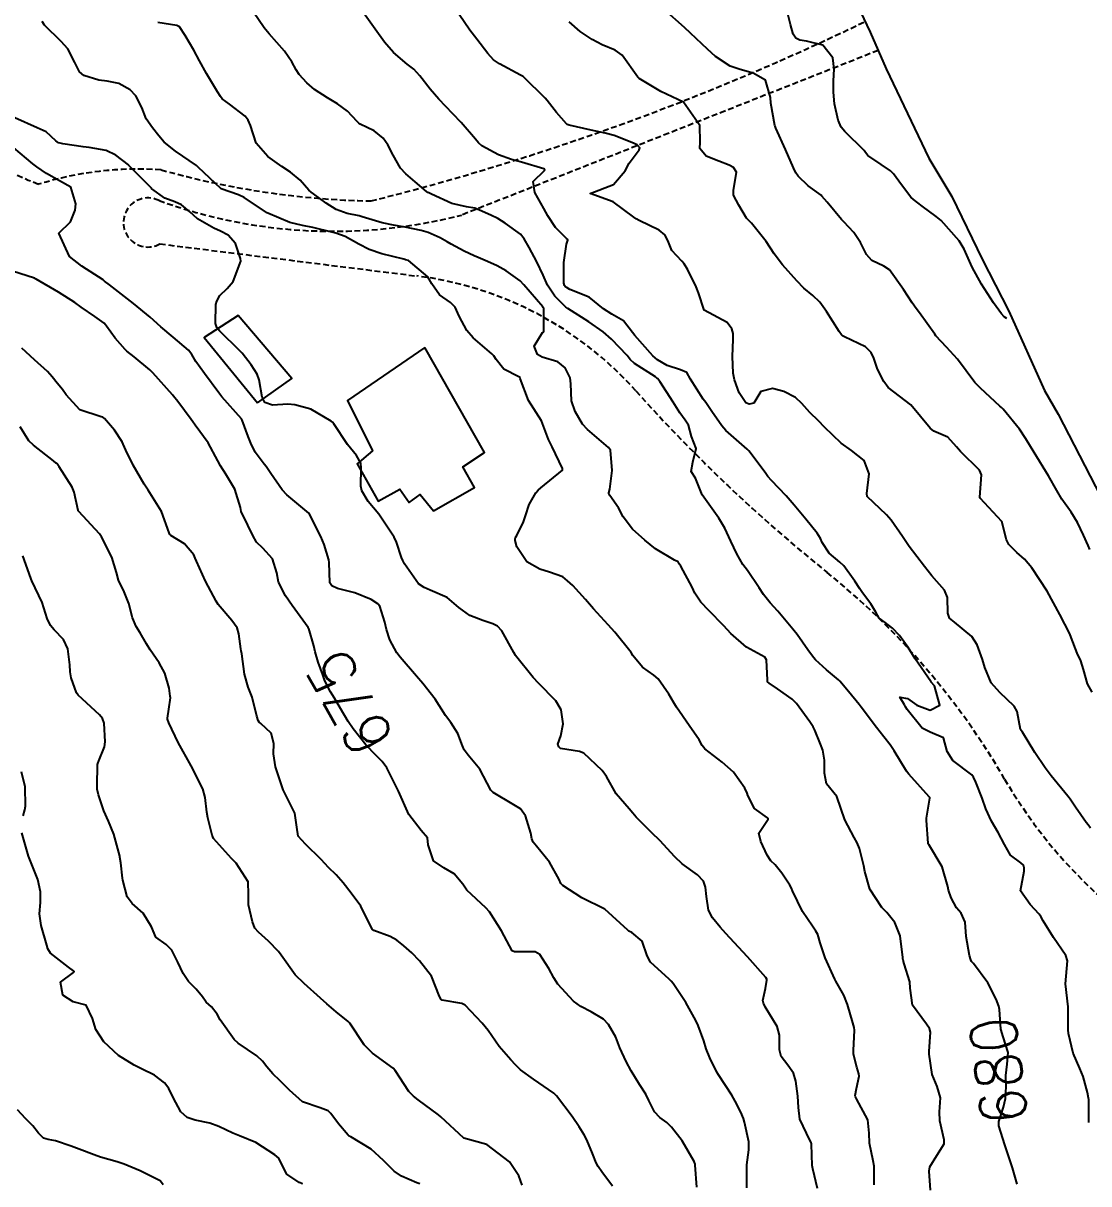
# Model space of a CAD drawing. Header units: metres. Extents: x 292545 to 299085, y 7450245 to 7463078.
# Drawn here: x 295312.9 to 295405.2, y 7462485.6 to 7462586.2 of the extents above; entities that cross this region are included whole.
import ezdxf
from ezdxf.enums import TextEntityAlignment as Align

# ---------------------------------------------------------------- set-up
doc = ezdxf.new("R2010")
doc.units = ezdxf.units.M
doc.linetypes.add('DASHED', pattern=[0.75, 0.5, -0.25])
for name, color, linetype in [('Area', 45, 'Continuous'), ('Cotas', 45, 'Continuous'), ('Curvas de Nivel 1m', 11, 'Continuous'), ('Curvas de Nivel 5m', 15, 'Continuous'), ('Edificações', 30, 'Continuous'), ('Vias Secundárias', 230, 'DASHED')]:
    doc.layers.add(name, color=color, linetype=linetype)
doc.styles.add('Style-STANDARD', font='STANDARD.shx')

msp = doc.modelspace()

# ---------------------------------------------------------------- linework, layer by layer
at = {"layer": 'Area'}
msp.add_polyline3d([(295384.35, 7462589.52, 688.63), (295386.31, 7462585.42, 685.04), (295387.68, 7462582.25, 688.44), (295391.39, 7462574.5, 688.04), (295393.37, 7462571.18, 688.8), (295396.01, 7462565.75, 688.23), (295398.31, 7462561.25, 688.49), (295401.41, 7462554.38, 687.44), (295402.58, 7462552.32, 687.45), (295406.74, 7462544.27, 687.26)], dxfattribs=at)
at = {"layer": 'Curvas de Nivel 1m', "flags": 128}
for points, elevation in [([(295405.26, 7462490.94), (295405.24, 7462491.08), (295405.25, 7462492.94), (295405.23, 7462493.06), (295405.12, 7462493.55), (295404.76, 7462494.94), (295404.47, 7462495.62), (295403.89, 7462496.95), (295403.49, 7462498.65), (295403.46, 7462498.96), (295403.46, 7462500.71), (295403.45, 7462500.96), (295403.23, 7462502.96), (295403.4, 7462504.96), (295403.26, 7462505.42), (295402.19, 7462506.97), (295401.3, 7462508.43), (295401.1, 7462508.78), (295400.93, 7462508.99), (295400.15, 7462509.84), (295399.32, 7462511.01), (295399.64, 7462512.72), (295399.64, 7462513.01), (295399.59, 7462513.25), (295399.36, 7462513.45), (295398.45, 7462514.1), (295397.95, 7462515.02), (295397.39, 7462516.06), (295396.8, 7462517.04), (295396.32, 7462518.13), (295395.99, 7462519.04), (295395.44, 7462520.42), (295395.25, 7462520.87), (295395.1, 7462521.06), (295393.46, 7462522.3), (295392.97, 7462523.09), (295392.66, 7462524.26), (295391.49, 7462524.76), (295390.79, 7462525.11), (295389.51, 7462526.73), (295389.36, 7462526.97), (295389.27, 7462527.12), (295388.87, 7462527.79), (295389.52, 7462527.68), (295390.34, 7462527.11), (295391.51, 7462526.68), (295392.33, 7462527.09), (295391.86, 7462528.78), (295391.58, 7462529.1), (295391.57, 7462529.12), (295391.54, 7462529.15), (295390.2, 7462531.11), (295389.58, 7462532.09), (295388.83, 7462533.13), (295388.24, 7462533.78), (295387.6, 7462534.27), (295387.09, 7462534.63), (295386.79, 7462535.15), (295386.34, 7462535.88), (295385.63, 7462536.84), (295385.4, 7462537.17), (295384.96, 7462537.86), (295384.02, 7462539.19), (295383.67, 7462539.49), (295382.73, 7462540.27), (295382.15, 7462541.21), (295382, 7462541.53), (295381.69, 7462542.01), (295380.73, 7462543.23), (295379.72, 7462544.43), (295379.01, 7462545.25), (295377.75, 7462546.57), (295377.42, 7462546.93), (295377.19, 7462547.27), (295375.78, 7462549.15), (295375.65, 7462549.29), (295373.8, 7462550.89), (295373.43, 7462551.31), (295372.58, 7462552.56), (295372.06, 7462553.33), (295371.83, 7462553.62), (295370.73, 7462555.35), (295370.42, 7462555.92), (295369.86, 7462556.15), (295368.71, 7462556.53), (295367.87, 7462557.02), (295367.45, 7462557.38), (295365.9, 7462559.14), (295365.71, 7462559.4), (295364.91, 7462560.41), (295363.92, 7462560.98), (295363.18, 7462561.44), (295361.93, 7462562.45), (295360.28, 7462563.12), (295359.94, 7462563.31), (295359.86, 7462563.38), (295359.8, 7462563.47), (295359.75, 7462563.67), (295359.74, 7462565.47), (295359.99, 7462567.04), (295360.08, 7462567.38), (295360.06, 7462567.47), (295359.99, 7462567.55), (295359.02, 7462568.5), (295358.37, 7462569.49), (295358.02, 7462570.14), (295357.24, 7462571.51), (295357.09, 7462572.47), (295358.06, 7462573.44), (295358.1, 7462573.5), (295358.06, 7462573.54), (295358, 7462573.57), (295356.07, 7462574.15), (295355.21, 7462574.39), (295354.08, 7462574.78), (295352.64, 7462575.56), (295352.35, 7462575.82), (295352.1, 7462576.14), (295350.85, 7462577.58), (295350.12, 7462578.35), (295348.9, 7462579.6), (295348.15, 7462580.47), (295347.28, 7462581.62), (295346.74, 7462582.2), (295346.17, 7462582.64), (295344.98, 7462583.65), (295344.2, 7462584.55), (295343.4, 7462585.67), (295342.23, 7462587.3)], 681), ([(295405.39, 7462516.46), (295405.18, 7462516.72), (295405.01, 7462516.94), (295404.1, 7462518.27), (295403.64, 7462518.96), (295403.55, 7462519.08), (295403.43, 7462519.23), (295401.98, 7462520.97), (295401.45, 7462521.67), (295400.57, 7462522.99), (295399.49, 7462524.77), (295399.39, 7462524.9), (295399.33, 7462525), (295399.04, 7462526.54), (295398.79, 7462527.01), (295397.53, 7462528.2), (295396.79, 7462529.04), (295396.22, 7462530.38), (295396.02, 7462531.05), (295395.58, 7462532.32), (295395.12, 7462533.05), (295393.61, 7462534.29), (295393.18, 7462534.64), (295393.02, 7462535.08), (295392.99, 7462536.44), (295392.73, 7462537.08), (295391.65, 7462538.32), (295391.01, 7462539.11), (295389.68, 7462540.86), (295389.49, 7462541.12), (295389.1, 7462541.72), (295388.13, 7462543.14), (295387.71, 7462543.6), (295386.04, 7462545.17), (295386, 7462545.43), (295386.22, 7462547.16), (295385.77, 7462548.31), (295384.68, 7462549.18), (295383.79, 7462549.81), (295382.34, 7462551.2), (295381.81, 7462551.73), (295381.06, 7462552.46), (295380.38, 7462553.23), (295379.83, 7462553.75), (295378.8, 7462554.29), (295377.84, 7462554.55), (295376.83, 7462554.28), (295376.2, 7462553.28), (295375.82, 7462553.19), (295375.52, 7462553.29), (295374.95, 7462554.18), (295374.53, 7462555.3), (295374.42, 7462555.86), (295374.36, 7462557.3), (295374.41, 7462558.79), (295374.43, 7462559.3), (295374.32, 7462559.71), (295373.91, 7462560.27), (295371.92, 7462561.33), (295371.42, 7462562.82), (295371.22, 7462563.34), (295370.49, 7462564.82), (295370.19, 7462565.35), (295369.98, 7462565.58), (295369.11, 7462566.49), (295368.75, 7462567.37), (295368.49, 7462567.86), (295368, 7462568.27), (295366.29, 7462569.11), (295366.01, 7462569.24), (295365.92, 7462569.31), (295365.82, 7462569.4), (295364.03, 7462570.72), (295362.04, 7462571.45), (295364.05, 7462572.21), (295365.06, 7462573.41), (295365.4, 7462574.08), (295366.09, 7462574.99), (295366.27, 7462575.21), (295366.32, 7462575.4), (295366.1, 7462575.65), (295365.64, 7462575.86), (295364.1, 7462576.45), (295363.34, 7462576.66), (295362.11, 7462576.92), (295360.22, 7462577.36), (295360.11, 7462577.38), (295360.05, 7462577.41), (295359.97, 7462577.47), (295359.11, 7462578.47), (295358.29, 7462579.5), (295358.14, 7462579.69), (295356.27, 7462581.52), (295356.21, 7462581.57), (295356.16, 7462581.6), (295356, 7462581.69), (295354.17, 7462582.66), (295353.66, 7462583.03), (295353.17, 7462583.56), (295352.2, 7462584.8), (295351.6, 7462585.58), (295350.23, 7462587.59)], 682), ([(295405.32, 7462540.58), (295405.18, 7462540.94), (295404.79, 7462541.84), (295404.27, 7462542.94), (295403.72, 7462543.84), (295402.91, 7462544.96), (295402.46, 7462545.69), (295401.75, 7462546.98), (295400.52, 7462548.99), (295399.79, 7462550.19), (295399.25, 7462551.01), (295397.82, 7462552.76), (295397.69, 7462552.89), (295397.53, 7462553.02), (295395.85, 7462554.57), (295395.38, 7462555.05), (295393.87, 7462557.07), (295392.91, 7462558.11), (295392, 7462559.1), (295391.89, 7462559.24), (295390.58, 7462561.11), (295390.28, 7462561.47), (295389.93, 7462561.96), (295389.19, 7462563.13), (295387.97, 7462564.81), (295387.49, 7462565.15), (295386.45, 7462565.64), (295385.98, 7462566.15), (295385.45, 7462567.18), (295384.88, 7462568.05), (295384.01, 7462568.97), (295383.8, 7462569.19), (295382.56, 7462570.68), (295382.12, 7462571.21), (295382.04, 7462571.28), (295380.92, 7462572.1), (295380.06, 7462572.95), (295379.86, 7462573.24), (295379.64, 7462573.67), (295378.96, 7462575.25), (295378.11, 7462577.11), (295378.05, 7462577.26), (295378.03, 7462577.34), (295377.7, 7462579.26), (295377.65, 7462579.75), (295377.23, 7462581.27), (295376.17, 7462581.86), (295375.04, 7462582.17), (295374.17, 7462582.48), (295372.9, 7462583.32), (295372.19, 7462583.95), (295370.73, 7462585.34), (295370.21, 7462585.83), (295368.44, 7462587.38)], 684), ([(295386.65, 7462485.53), (295386.65, 7462487.15), (295386.57, 7462487.63), (295386.23, 7462489.16), (295386.22, 7462490.02), (295386.08, 7462491.16), (295385.11, 7462492.99), (295385.05, 7462493.1), (295385.02, 7462493.17), (295385.01, 7462493.27), (295385.12, 7462493.88), (295385.34, 7462494.97), (295385.32, 7462495.17), (295385.15, 7462495.74), (295384.86, 7462496.87), (295384.85, 7462497.17), (295384.95, 7462498.94), (295384.92, 7462499.17), (295384.79, 7462499.57), (295384.32, 7462501.18), (295384.01, 7462501.97), (295383.32, 7462503.2), (295383.29, 7462503.25), (295383.23, 7462503.35), (295382.39, 7462505.21), (295381.97, 7462506.51), (295381.75, 7462507.22), (295381.6, 7462507.53), (295381.29, 7462507.95), (295380.43, 7462509.23), (295379.56, 7462511.01), (295379.47, 7462511.24), (295379.34, 7462511.51), (295378.63, 7462512.54), (295378.06, 7462513.26), (295377.7, 7462513.61), (295377.36, 7462514.1), (295376.81, 7462515.28), (295376.64, 7462516.02), (295377.4, 7462517.14), (295377.45, 7462517.22), (295377.45, 7462517.27), (295377.43, 7462517.3), (295377.4, 7462517.34), (295376.28, 7462518.14), (295375.69, 7462519.29), (295375.63, 7462519.49), (295375.43, 7462519.92), (295374.46, 7462521.3), (295373.46, 7462522.15), (295371.97, 7462523.33), (295371.75, 7462523.61), (295371.48, 7462524.1), (295370.61, 7462525.35), (295369.52, 7462526.93), (295369.25, 7462527.36), (295368.84, 7462528.06), (295367.91, 7462529.38), (295367.55, 7462529.69), (295366.57, 7462530.41), (295365.74, 7462531.41), (295365.57, 7462531.66), (295364.18, 7462533.42), (295363.6, 7462534.07), (295362.32, 7462535.44), (295361.63, 7462536.26), (295360.52, 7462537.47), (295360.07, 7462537.89), (295359.65, 7462538.21), (295358.5, 7462538.64), (295357.66, 7462538.9), (295356.55, 7462539.51), (295355.68, 7462540.83), (295355.54, 7462541.38), (295355.54, 7462541.52), (295355.57, 7462541.64), (295355.69, 7462541.85), (295356.24, 7462542.98), (295356.42, 7462543.51), (295356.75, 7462544.49), (295357.31, 7462545.5), (295357.51, 7462545.73), (295357.74, 7462545.92), (295359.62, 7462547.47), (295359.63, 7462547.6), (295358.74, 7462549.49), (295358.43, 7462550.13), (295357.91, 7462551.5), (295357.81, 7462551.73), (295356.68, 7462553.51), (295355.97, 7462555.4), (295355.93, 7462555.52), (295355.85, 7462555.56), (295354.55, 7462556.23), (295353.87, 7462557.05), (295353.69, 7462557.36), (295353.51, 7462557.55), (295351.89, 7462558.93), (295351.33, 7462559.58), (295350.68, 7462560.82), (295350.33, 7462561.59), (295349.93, 7462561.98), (295348.98, 7462562.65), (295348.31, 7462563.61), (295347.95, 7462564.21), (295346.29, 7462565.64), (295346.03, 7462565.7), (295345.97, 7462565.71), (295345.88, 7462565.74), (295343.98, 7462566.21), (295342.88, 7462566.58), (295341.99, 7462567.04), (295340.79, 7462567.7), (295340, 7462567.99), (295339.63, 7462568.08), (295338, 7462568.48), (295337.09, 7462568.66), (295336.01, 7462568.92), (295334.08, 7462569.73), (295334.02, 7462569.75), (295333.97, 7462569.78), (295332.04, 7462571.1), (295331.56, 7462571.33), (295330.04, 7462571.83), (295328.06, 7462573.73), (295327.91, 7462573.85), (295326.08, 7462575.1), (295325.12, 7462575.88), (295324.65, 7462576.44), (295324.11, 7462577.12), (295323.54, 7462577.91), (295323.16, 7462578.88), (295322.66, 7462579.91), (295322.15, 7462580.43), (295321.18, 7462580.96), (295320.16, 7462581.18), (295319.45, 7462581.25), (295318.16, 7462581.67), (295317.77, 7462581.97), (295317.37, 7462582.78), (295316.76, 7462583.98), (295316.19, 7462584.62), (295314.74, 7462586.01), (295314.54, 7462586.34)], 678), ([(295391.53, 7462485.09), (295391.41, 7462486.72), (295391.48, 7462487.1), (295392.07, 7462488.07), (295392.7, 7462489.08), (295392.72, 7462489.43), (295392.34, 7462491.09), (295392.31, 7462491.88), (295392.4, 7462493.09), (295392.1, 7462494.07), (295391.68, 7462495.09), (295391.4, 7462496.85), (295391.41, 7462497.1), (295391.52, 7462498.76), (295391.44, 7462499.1), (295391.19, 7462499.47), (295389.97, 7462501.11), (295389.77, 7462502.57), (295389.72, 7462503.12), (295389.25, 7462504.7), (295389.15, 7462505.02), (295389.13, 7462505.12), (295389.13, 7462505.24), (295388.89, 7462507.13), (295388.43, 7462508.27), (295387.74, 7462509.14), (295387.52, 7462509.36), (295387.31, 7462509.58), (295386.27, 7462511.16), (295385.83, 7462512.68), (295385.75, 7462513.17), (295385.37, 7462514.67), (295385.18, 7462515.17), (295384.92, 7462515.63), (295384.1, 7462517.18), (295383.42, 7462519.19), (295382.51, 7462520.28), (295382.35, 7462521.21), (295382.34, 7462522.33), (295382.18, 7462523.21), (295381.99, 7462523.72), (295381.49, 7462524.94), (295381.36, 7462525.22), (295381.07, 7462525.65), (295379.91, 7462527.24), (295379.53, 7462527.63), (295378.26, 7462528.53), (295377.54, 7462529.01), (295377.41, 7462529.13), (295377.39, 7462529.26), (295377.32, 7462531.02), (295377.17, 7462531.27), (295375.58, 7462532.14), (295374.22, 7462533.3), (295373.6, 7462533.98), (295372.3, 7462535.32), (295371.62, 7462536.04), (295371.11, 7462536.82), (295370.86, 7462537.34), (295369.88, 7462539.14), (295369.74, 7462539.36), (295369.72, 7462539.41), (295369.66, 7462539.52), (295369.35, 7462539.68), (295367.68, 7462540.66), (295366.78, 7462541.39), (295365.7, 7462542.36), (295364.88, 7462543.41), (295364.49, 7462544.19), (295363.73, 7462545.26), (295363.64, 7462545.43), (295363.65, 7462545.51), (295363.74, 7462545.81), (295363.95, 7462547.43), (295363.78, 7462549.2), (295363.63, 7462549.43), (295361.8, 7462550.99), (295361.37, 7462551.45), (295360.72, 7462552.56), (295360.4, 7462553.46), (295360.35, 7462554.96), (295360.29, 7462555.47), (295359.86, 7462556.32), (295359.23, 7462556.84), (295357.87, 7462557.25), (295357.47, 7462557.5), (295357.17, 7462558.22), (295357.9, 7462559.38), (295357.97, 7462559.43), (295358.02, 7462559.5), (295358.01, 7462559.6), (295358, 7462561.5), (295357.97, 7462561.55), (295357.92, 7462561.61), (295356.29, 7462563.52), (295355.95, 7462563.87), (295354.75, 7462564.74), (295353.97, 7462565.17), (295353.14, 7462565.55), (295352.31, 7462565.9), (295351.98, 7462566.04), (295351.12, 7462566.44), (295349.99, 7462567.06), (295349.65, 7462567.26), (295349.03, 7462567.6), (295348, 7462568.07), (295347.38, 7462568.24), (295346.01, 7462568.51), (295344.98, 7462568.68), (295344.01, 7462568.89), (295342.28, 7462569.42), (295342.02, 7462569.49), (295340.97, 7462569.7), (295340.03, 7462570.04), (295339.15, 7462570.6), (295338.04, 7462571.4), (295337.86, 7462571.55), (295337.66, 7462571.74), (295336.89, 7462572.58), (295336.06, 7462573.29), (295335.32, 7462573.77), (295334.08, 7462574.63), (295333.09, 7462575.79), (295332.58, 7462577.33), (295332.39, 7462577.8), (295332.12, 7462578.13), (295330.77, 7462579.18), (295330.14, 7462579.64), (295329.98, 7462579.83), (295329.73, 7462580.25), (295328.79, 7462581.84), (295328.17, 7462582.92), (295327.67, 7462583.86), (295326.93, 7462585.13), (295326.43, 7462585.87), (295326.21, 7462585.98), (295324.57, 7462586.25)], 679), ([(295405.53, 7462528.24), (295405.14, 7462528.94), (295404.79, 7462530.18), (295404.55, 7462530.95), (295404.24, 7462531.62), (295403.72, 7462532.96), (295403.59, 7462533.29), (295402.74, 7462534.97), (295401.63, 7462536.98), (295400.32, 7462538.99), (295399.67, 7462539.75), (295399, 7462540.33), (295398.32, 7462541.02), (295398.1, 7462541.44), (295397.7, 7462543.03), (295395.82, 7462545.05), (295395.81, 7462545.13), (295395.94, 7462547.05), (295395.76, 7462547.47), (295394.12, 7462549.07), (295393.79, 7462549.49), (295393.04, 7462550.32), (295391.8, 7462550.83), (295391.51, 7462551.1), (295389.82, 7462553.12), (295387.85, 7462554.63), (295387.48, 7462555.15), (295386.94, 7462556.23), (295386.61, 7462557.16), (295386.38, 7462557.67), (295385.88, 7462558.14), (295384.06, 7462559.02), (295383.89, 7462559.11), (295383.8, 7462559.19), (295383.6, 7462559.49), (295382.52, 7462561.2), (295381.93, 7462562.01), (295381.32, 7462562.6), (295380.56, 7462563.23), (295379.95, 7462563.86), (295378.71, 7462565.25), (295377.98, 7462566.21), (295377.29, 7462567.27), (295376.01, 7462568.88), (295375.8, 7462569.07), (295375.59, 7462569.29), (295374.91, 7462570.42), (295374.44, 7462571.3), (295374.44, 7462571.7), (295374.7, 7462573.3), (295374.46, 7462573.69), (295374.07, 7462573.89), (295373.17, 7462574.23), (295372.08, 7462574.67), (295371.52, 7462575.34), (295371.55, 7462575.88), (295371.54, 7462577.34), (295370.13, 7462579.35), (295368.15, 7462580.28), (295366.27, 7462581.4), (295366.16, 7462581.52), (295364.79, 7462583.41), (295364.19, 7462583.85), (295363.06, 7462584.31), (295362.2, 7462584.79), (295361.17, 7462585.46), (295360.22, 7462586.32)], 683), ([(295381.74, 7462485.21), (295381.33, 7462486.93), (295381.27, 7462487.22), (295381.21, 7462489.07), (295381.17, 7462489.22), (295381.07, 7462489.41), (295380.2, 7462491.23), (295380.08, 7462492.25), (295380.04, 7462493.23), (295379.84, 7462494.52), (295379.64, 7462495.23), (295379.15, 7462495.92), (295378.58, 7462496.67), (295378.44, 7462497.25), (295378.45, 7462498.52), (295378.25, 7462499.25), (295377.21, 7462500.97), (295377.05, 7462501.27), (295376.99, 7462501.5), (295377.23, 7462502.55), (295377.35, 7462503.27), (295377.33, 7462503.37), (295377.24, 7462503.5), (295375.66, 7462505.29), (295375.26, 7462505.74), (295373.78, 7462507.31), (295373.29, 7462507.86), (295372.64, 7462508.67), (295372.29, 7462509.33), (295372.12, 7462510.52), (295372.02, 7462511.33), (295371.86, 7462511.85), (295371.34, 7462512.39), (295370, 7462513.35), (295369.36, 7462513.95), (295368.07, 7462515.37), (295367.38, 7462516.03), (295366.01, 7462517.4), (295365.74, 7462517.74), (295365.41, 7462518.11), (295364.29, 7462519.42), (295363.45, 7462520.91), (295363.08, 7462521.43), (295361.47, 7462522.94), (295361.11, 7462523.09), (295359.47, 7462523.36), (295359.31, 7462523.48), (295359.24, 7462523.71), (295359.48, 7462524.45), (295359.68, 7462525.48), (295359.51, 7462526.69), (295359.06, 7462527.48), (295357.54, 7462529.02), (295357.09, 7462529.5), (295355.56, 7462531.41), (295355.52, 7462531.48), (295355.49, 7462531.52), (295355.42, 7462531.67), (295354.36, 7462533.54), (295354, 7462533.95), (295353.6, 7462534.15), (295352.72, 7462534.44), (295351.61, 7462534.87), (295350.66, 7462535.58), (295349.63, 7462536.44), (295348.17, 7462537.08), (295347.64, 7462537.29), (295347.16, 7462537.62), (295345.94, 7462539.36), (295345.78, 7462539.64), (295345.67, 7462539.91), (295345.25, 7462541.22), (295345.05, 7462541.65), (295343.71, 7462543.66), (295342.79, 7462544.74), (295342.24, 7462545.68), (295342.15, 7462546.09), (295342.19, 7462547.68), (295342.16, 7462548.08), (295341.77, 7462548.75), (295340.99, 7462549.7), (295339.8, 7462551.48), (295339.7, 7462551.61), (295339.59, 7462551.71), (295337.82, 7462552.76), (295336.43, 7462553.14), (295335.82, 7462553.18), (295334.5, 7462553.1), (295333.83, 7462553.32), (295333.59, 7462553.78), (295333.35, 7462555.29), (295333.18, 7462555.79), (295332.66, 7462556.6), (295331.87, 7462557.61), (295331.67, 7462557.81), (295329.9, 7462559.53), (295329.68, 7462559.83), (295329.56, 7462560.18), (295329.59, 7462561.83), (295329.66, 7462562.1), (295329.93, 7462562.59), (295330.56, 7462563.21), (295331.08, 7462563.81), (295331.75, 7462565.58), (295331.73, 7462565.8), (295331.28, 7462567.1), (295330.65, 7462567.82), (295330, 7462568.17), (295329.4, 7462568.43), (295328.01, 7462569.25), (295327.32, 7462569.86), (295326.61, 7462570.45), (295326.03, 7462570.72), (295325.17, 7462571.02), (295324.04, 7462571.85), (295324, 7462571.9), (295322.06, 7462573.87), (295322.04, 7462573.9), (295322.01, 7462573.92), (295320.92, 7462574.77), (295320.09, 7462575.16), (295318.62, 7462575.43), (295318.09, 7462575.49), (295316.34, 7462575.74), (295316.09, 7462575.79), (295315.94, 7462575.84), (295315.72, 7462576), (295314.87, 7462576.78), (295314.1, 7462577.14), (295312.17, 7462577.98)], 677), ([(295375.62, 7462485.28), (295375.62, 7462486.7), (295375.62, 7462487.28), (295375.77, 7462488.57), (295375.78, 7462489.28), (295375.4, 7462490.97), (295375.31, 7462491.29), (295375.1, 7462491.85), (295374.61, 7462492.8), (295374.3, 7462493.3), (295373.14, 7462495.07), (295373.01, 7462495.31), (295372.4, 7462496.56), (295372.08, 7462497.33), (295371.87, 7462498.03), (295371.4, 7462499.34), (295371.19, 7462499.77), (295370.32, 7462501.35), (295369.23, 7462502.99), (295369.06, 7462503.19), (295368.88, 7462503.36), (295367.25, 7462504.83), (295366.96, 7462505.38), (295366.54, 7462506.65), (295365.63, 7462507.4), (295365.39, 7462507.52), (295365.28, 7462507.6), (295363.3, 7462509.43), (295361.32, 7462510.4), (295359.65, 7462511.48), (295359.5, 7462511.64), (295359.34, 7462512.01), (295358.5, 7462513.49), (295357.37, 7462514.89), (295357.09, 7462515.22), (295356.98, 7462515.51), (295356.88, 7462516), (295356.42, 7462517.51), (295356, 7462518.11), (295355.41, 7462518.47), (295353.61, 7462519.55), (295353.43, 7462519.75), (295352.47, 7462521.56), (295351.46, 7462522.76), (295351.11, 7462523.22), (295350.96, 7462523.58), (295350.55, 7462524.65), (295349.94, 7462525.59), (295349.5, 7462526.21), (295348.6, 7462527.61), (295347.54, 7462528.99), (295346.98, 7462529.63), (295345.57, 7462531.25), (295345.27, 7462531.64), (295344.68, 7462532.75), (295344.38, 7462533.66), (295344.23, 7462534.29), (295343.79, 7462535.67), (295343.62, 7462535.89), (295343.04, 7462536.26), (295341.63, 7462536.83), (295340.13, 7462537.21), (295339.64, 7462537.45), (295339.48, 7462537.71), (295339.41, 7462539.46), (295339.38, 7462539.71), (295338.97, 7462541.01), (295338.68, 7462541.73), (295337.71, 7462543.65), (295337.64, 7462543.74), (295335.73, 7462545.33), (295335.33, 7462545.76), (295334.36, 7462547.17), (295333.94, 7462547.78), (295333.77, 7462547.99), (295333, 7462549.02), (295332.61, 7462549.8), (295332.38, 7462550.39), (295331.86, 7462551.81), (295331.8, 7462551.91), (295330.11, 7462553.83), (295329.84, 7462554.16), (295328.6, 7462555.84), (295327.86, 7462556.88), (295327.51, 7462557.49), (295327.22, 7462557.86), (295325.89, 7462559), (295324.82, 7462559.89), (295323.91, 7462560.73), (295322.46, 7462561.91), (295321.93, 7462562.3), (295320.38, 7462563.51), (295319.95, 7462563.85), (295319.81, 7462563.95), (295317.96, 7462565.15), (295316.9, 7462565.98), (295315.99, 7462567.99), (295316.99, 7462568.99), (295317.4, 7462569.98), (295317.46, 7462570.55), (295317.02, 7462571.98), (295316.05, 7462572.54), (295314.91, 7462573.16), (295314.07, 7462573.75), (295313.74, 7462574.02), (295312.09, 7462575.39)], 676), ([(295363.97, 7462485.42), (295363.04, 7462486.67), (295362.72, 7462487.12), (295362.56, 7462487.44), (295362.24, 7462488.26), (295361.73, 7462489.45), (295361.51, 7462489.88), (295361.08, 7462490.58), (295360.47, 7462491.47), (295359.11, 7462493.25), (295358.87, 7462493.48), (295357.13, 7462494.7), (295356, 7462495.52), (295355.55, 7462495.93), (295355.15, 7462496.36), (295354.14, 7462497.54), (295353.18, 7462498.92), (295352.68, 7462499.56), (295351.21, 7462501.11), (295350.9, 7462501.26), (295349.21, 7462501.55), (295349.11, 7462501.6), (295348.97, 7462501.85), (295348.28, 7462503.61), (295347.25, 7462504.95), (295346.56, 7462505.63), (295345.88, 7462506.25), (295345.27, 7462506.75), (295344.7, 7462507.07), (295343.28, 7462507.57), (295343.16, 7462507.67), (295343.03, 7462507.93), (295342.16, 7462509.68), (295341.32, 7462510.81), (295340.61, 7462511.7), (295340.03, 7462512.4), (295339.35, 7462513.05), (295338.71, 7462513.73), (295337.37, 7462515.06), (295336.73, 7462515.75), (295336.6, 7462516.54), (295336.42, 7462517.75), (295335.42, 7462519.76), (295334.77, 7462521.77), (295334.59, 7462522.9), (295334.62, 7462523.77), (295334.39, 7462524.68), (295333.49, 7462525.52), (295333.35, 7462525.64), (295333.27, 7462525.78), (295333.14, 7462526.15), (295332.74, 7462527.79), (295332.39, 7462528.65), (295332.07, 7462529.8), (295331.83, 7462531.54), (295331.77, 7462531.81), (295331.74, 7462531.97), (295331.59, 7462533.28), (295331.43, 7462533.81), (295330.97, 7462534.45), (295329.8, 7462535.83), (295329.62, 7462536.1), (295328.68, 7462537.84), (295327.92, 7462539.59), (295327.8, 7462539.85), (295327.67, 7462540.13), (295326.88, 7462541.07), (295325.69, 7462541.8), (295325.6, 7462541.88), (295325.54, 7462542.04), (295324.87, 7462543.89), (295323.73, 7462545.72), (295323.66, 7462545.82), (295323.6, 7462545.9), (295323.39, 7462546.26), (295322.43, 7462547.91), (295321.78, 7462549.2), (295321.57, 7462549.71), (295321.47, 7462549.92), (295320.8, 7462550.94), (295319.93, 7462551.95), (295319.8, 7462552.06), (295319.65, 7462552.1), (295317.81, 7462552.69), (295316.61, 7462553.99), (295316.29, 7462554.45), (295315.84, 7462555), (295315.4, 7462555.55), (295314.99, 7462556), (295313.87, 7462557.03), (295312.77, 7462558.03)], 674), ([(295356.15, 7462485.52), (295355.84, 7462486.33), (295355.04, 7462487.53), (295353.07, 7462489.05), (295351.07, 7462489.58), (295349.09, 7462491.43), (295348.88, 7462491.6), (295347.11, 7462492.91), (295346.71, 7462493.22), (295346.31, 7462493.63), (295345.14, 7462495.46), (295344.95, 7462495.65), (295343.16, 7462496.95), (295342.44, 7462497.68), (295341.19, 7462499.54), (295341.06, 7462499.69), (295340.02, 7462500.53), (295339.21, 7462501.23), (295338.65, 7462501.73), (295337.23, 7462502.99), (295336.45, 7462503.75), (295335.26, 7462505.44), (295335.01, 7462505.76), (295334.15, 7462506.65), (295333.28, 7462507.43), (295332.96, 7462507.79), (295332.76, 7462508.33), (295332.42, 7462509.8), (295332.42, 7462510.7), (295332.4, 7462511.8), (295331.35, 7462513.4), (295330.94, 7462513.81), (295329.38, 7462515.56), (295329.26, 7462515.83), (295328.9, 7462517.34), (295328.82, 7462517.84), (295328.66, 7462519.09), (295328.45, 7462519.84), (295327.45, 7462521.86), (295326.32, 7462523.87), (295325.5, 7462525.58), (295325.41, 7462525.88), (295325.41, 7462525.98), (295325.51, 7462526.76), (295325.65, 7462527.75), (295325.64, 7462527.88), (295325.53, 7462528.58), (295325.17, 7462529.88), (295324.67, 7462530.78), (295323.89, 7462531.9), (295323.58, 7462532.42), (295323.04, 7462533.36), (295322.68, 7462533.91), (295322.36, 7462534.68), (295322.06, 7462535.92), (295321.63, 7462536.92), (295321.15, 7462537.93), (295320.99, 7462538.6), (295320.58, 7462539.94), (295319.69, 7462541.68), (295319.5, 7462541.95), (295317.71, 7462543.87), (295317.67, 7462543.93), (295317.66, 7462543.97), (295317.31, 7462545.56), (295317.14, 7462545.98), (295316, 7462547.75), (295315.85, 7462548), (295315.8, 7462548.04), (295315.76, 7462548.07), (295315.51, 7462548.26), (295313.78, 7462549.62), (295313.38, 7462550.02), (295312.62, 7462551.21)], 673), ([(295347.28, 7462485.62), (295347.02, 7462485.72), (295345.67, 7462486.28), (295345.03, 7462486.72), (295344.13, 7462487.66), (295343.06, 7462488.63), (295341.29, 7462489.69), (295341.15, 7462489.77), (295341.07, 7462489.84), (295340.21, 7462490.83), (295339.54, 7462491.71), (295339.32, 7462491.94), (295339.1, 7462492.05), (295338.63, 7462492.2), (295337.11, 7462492.72), (295335.97, 7462493.75), (295335.13, 7462494.58), (295334.52, 7462495.15), (295334.01, 7462495.78), (295333.64, 7462496.27), (295333.15, 7462496.72), (295331.53, 7462497.81), (295331.17, 7462498.14), (295329.97, 7462499.83), (295329.71, 7462500.34), (295329.2, 7462500.96), (295328.74, 7462501.37), (295328.42, 7462501.84), (295327.87, 7462502.5), (295327.23, 7462503.17), (295326.75, 7462503.86), (295326.29, 7462504.83), (295325.78, 7462505.87), (295325.27, 7462506.38), (295324.39, 7462507.01), (295324, 7462507.9), (295323.3, 7462509.07), (295322.34, 7462509.92), (295321.91, 7462510.51), (295321.53, 7462511.93), (295321.51, 7462512.1), (295321.35, 7462513.44), (295321.28, 7462513.93), (295321.27, 7462514.01), (295320.76, 7462515.94), (295320.29, 7462517.05), (295319.89, 7462517.95), (295319.42, 7462519.32), (295319.3, 7462519.83), (295319.29, 7462519.95), (295319.29, 7462520.08), (295319.34, 7462521.95), (295319.36, 7462522.04), (295319.46, 7462522.28), (295319.94, 7462523.48), (295320.01, 7462523.94), (295319.91, 7462525.54), (295319.77, 7462525.95), (295319.51, 7462526.27), (295317.66, 7462527.97), (295317.52, 7462528.16), (295317.04, 7462529.48), (295316.95, 7462529.98), (295316.93, 7462530.6), (295316.75, 7462531.98), (295316.39, 7462532.8), (295315.59, 7462533.62), (295315.25, 7462534), (295314.98, 7462534.62), (295314.55, 7462536.01), (295313.64, 7462537.89), (295313.58, 7462538.02), (295313.55, 7462538.12), (295312.87, 7462540.03)], 672), ([(295312.89, 7462517.52), (295313.02, 7462518.03), (295313.08, 7462518.35), (295313.07, 7462520.03), (295312.74, 7462521.33)], 671), ([(295337.13, 7462485.63), (295337.02, 7462485.67), (295336.97, 7462485.69), (295336.8, 7462485.74), (295335.73, 7462486.46), (295335.09, 7462487.77), (295335.04, 7462487.85), (295334.69, 7462488.13), (295333.06, 7462489.22), (295331.63, 7462489.8), (295331.07, 7462490.02), (295329.86, 7462490.61), (295329.08, 7462490.89), (295327.79, 7462491.14), (295327.09, 7462491.39), (295326.56, 7462491.87), (295325.88, 7462493.1), (295325.5, 7462493.88), (295325.13, 7462494.39), (295324.27, 7462495.03), (295323.14, 7462495.59), (295322.5, 7462495.92), (295321.15, 7462496.76), (295319.87, 7462497.94), (295319.18, 7462499), (295318.9, 7462499.95), (295318.35, 7462501.1), (295317.21, 7462501.39), (295316.32, 7462501.99), (295316.12, 7462503.1), (295317.24, 7462503.93), (295317.29, 7462503.98), (295317.3, 7462504.03), (295317.24, 7462504.09), (295316.83, 7462504.4), (295315.26, 7462505.61), (295315.04, 7462506), (295314.95, 7462506.32), (295314.45, 7462508.01), (295314.3, 7462509.01), (295314.39, 7462510.01), (295314.4, 7462510.93), (295314.16, 7462512.01), (295313.35, 7462514.02), (295312.77, 7462516.03)], 671)]:
    msp.add_lwpolyline(points, dxfattribs=dict(at, elevation=elevation))
at = {"layer": 'Curvas de Nivel 5m', "flags": 128}
for points, elevation in [([(295399.03, 7462485.61), (295398.62, 7462487.01), (295398.43, 7462487.63), (295397.96, 7462489.02), (295397.46, 7462490.65), (295397.46, 7462491.03), (295397.86, 7462492.27), (295398.03, 7462493.02), (295398.07, 7462494.07), (295398.05, 7462495.02), (295398.18, 7462495.99), (295398.27, 7462497.02), (295397.83, 7462498.37), (295397.61, 7462499.03), (295397.5, 7462500.74), (295397.44, 7462501.03), (295397.22, 7462501.63), (295396.5, 7462503.04), (295395.25, 7462504.72), (295395.09, 7462504.89), (295395.01, 7462505.05), (295394.91, 7462505.4), (295394.61, 7462507.06), (295394.54, 7462508.3), (295394.18, 7462509.07), (295393.77, 7462509.53), (295393.32, 7462510.41), (295393.09, 7462511.08), (295393.02, 7462511.39), (295392.55, 7462513.09), (295391.37, 7462515.03), (295391.33, 7462515.1), (295391.32, 7462515.16), (295391.18, 7462517.1), (295391.18, 7462517.32), (295391.42, 7462518.69), (295391.47, 7462519.05), (295391.46, 7462519.1), (295391.42, 7462519.15), (295389.64, 7462521.12), (295389.45, 7462521.39), (295388.38, 7462523.14), (295388.02, 7462523.68), (295387.49, 7462524.36), (295386.84, 7462525.16), (295385.51, 7462526.92), (295385.33, 7462527.17), (295384.42, 7462528.29), (295383.66, 7462529.19), (295383.54, 7462529.31), (295382.51, 7462530.17), (295381.56, 7462531.02), (295381.38, 7462531.22), (295380.89, 7462531.91), (295379.96, 7462533.24), (295379.6, 7462533.7), (295378.28, 7462535.25), (295377.62, 7462535.97), (295377.04, 7462536.68), (295376.68, 7462537.27), (295375.66, 7462538.76), (295375.27, 7462539.29), (295374.74, 7462540.23), (295374.23, 7462541.3), (295373.7, 7462542.43), (295373.17, 7462543.32), (295371.73, 7462545.33), (295371.17, 7462546.76), (295370.79, 7462547.34), (295370.94, 7462548.17), (295371.22, 7462549.34), (295370.82, 7462550.37), (295370.54, 7462551.35), (295370.26, 7462551.81), (295369.81, 7462552.42), (295369.23, 7462553.37), (295368.07, 7462555.16), (295367.9, 7462555.38), (295367.85, 7462555.42), (295367.69, 7462555.55), (295365.87, 7462556.72), (295365.51, 7462557.04), (295365.23, 7462557.41), (295363.89, 7462558.82), (295363.16, 7462559.44), (295361.91, 7462560.33), (295360.09, 7462561.47), (295359.92, 7462561.59), (295358.97, 7462562.53), (295358.34, 7462563.49), (295357.96, 7462564.37), (295357.42, 7462565.51), (295356.73, 7462566.76), (295356.32, 7462567.52), (295356, 7462567.9), (295354.67, 7462568.88), (295354.02, 7462569.27), (295353.41, 7462569.55), (295352.45, 7462569.98), (295352.03, 7462570.16), (295351.32, 7462570.28), (295350.03, 7462570.58), (295348.27, 7462571.38), (295348.04, 7462571.49), (295347.96, 7462571.53), (295347.84, 7462571.61), (295346.87, 7462572.45), (295346.06, 7462573.15), (295345.58, 7462573.64), (295344.97, 7462574.76), (295344.5, 7462575.66), (295344.1, 7462576.22), (295343.31, 7462576.88), (295342.11, 7462577.44), (295341.97, 7462577.54), (295341.84, 7462577.68), (295340.99, 7462578.57), (295340.13, 7462579.2), (295339.26, 7462579.72), (295338.15, 7462580.45), (295337.46, 7462581.04), (295336.81, 7462581.75), (295336.55, 7462582.14), (295336.17, 7462582.84), (295335.54, 7462583.77), (295334.21, 7462585.28), (295333.79, 7462585.78), (295332.86, 7462587.16)], 680), ([(295398.13, 7462560.6), (295397.92, 7462560.76), (295397.68, 7462561.02), (295396.99, 7462561.97), (295395.95, 7462563.58), (295395.14, 7462565.06), (295394.43, 7462566.62), (295394, 7462567.33), (295392.45, 7462569.09), (295392.02, 7462569.45), (295390.81, 7462570.33), (295390.04, 7462570.92), (295389.83, 7462571.12), (295389.01, 7462572.18), (295388.32, 7462573.14), (295388.07, 7462573.41), (295387.26, 7462573.96), (295386.08, 7462574.74), (295385.9, 7462574.98), (295385.77, 7462575.16), (295384.11, 7462576.81), (295383.79, 7462577.19), (295383.52, 7462577.79), (295383.21, 7462579.2), (295383.13, 7462580.22), (295383.13, 7462581.2), (295383.18, 7462582.2), (295383.07, 7462583.2), (295382.19, 7462584.29), (295380.78, 7462584.64), (295380.2, 7462584.71), (295379.85, 7462584.89), (295379.63, 7462585.24), (295379.39, 7462586.07), (295379.11, 7462587.25)], 685), ([(295371.28, 7462485.34), (295371.14, 7462487.25), (295371.12, 7462487.34), (295371.05, 7462487.56), (295370.01, 7462489.35), (295369.08, 7462490.55), (295368.66, 7462490.94), (295368.07, 7462491.38), (295367.6, 7462491.88), (295367.11, 7462492.85), (295366.84, 7462493.39), (295366.3, 7462494.23), (295365.59, 7462495.41), (295365.15, 7462496.24), (295364.6, 7462497.42), (295364.25, 7462498.34), (295363.63, 7462499.43), (295363.19, 7462499.89), (295362.11, 7462500.53), (295361.21, 7462500.98), (295360.59, 7462501.47), (295359.23, 7462502.94), (295358.87, 7462503.48), (295358.44, 7462504.29), (295357.67, 7462505.5), (295357.27, 7462505.74), (295355.47, 7462505.73), (295355.27, 7462505.83), (295354.34, 7462507.54), (295353.3, 7462509.21), (295353, 7462509.55), (295351.33, 7462511.07), (295350.99, 7462511.58), (295350.25, 7462512.49), (295349.35, 7462513), (295348.45, 7462513.61), (295347.99, 7462514.99), (295347.93, 7462515.61), (295347.39, 7462516.23), (295346.32, 7462517.63), (295345.42, 7462519.64), (295344.4, 7462521.66), (295344.01, 7462522.21), (295343.46, 7462522.76), (295342.58, 7462523.68), (295341.49, 7462525.06), (295341.05, 7462525.69), (295340.39, 7462526.82), (295339.88, 7462527.71), (295339.53, 7462528.26), (295339.04, 7462529.22), (295338.85, 7462529.72), (295338.47, 7462530.82), (295338.21, 7462531.73), (295338.09, 7462532.25), (295337.65, 7462533.74), (295337.63, 7462533.78), (295337.59, 7462533.83), (295336.2, 7462535.75), (295335.63, 7462536.58), (295335.03, 7462537.77), (295334.86, 7462538.56), (295334.51, 7462539.77), (295333.67, 7462540.71), (295333.12, 7462541.23), (295332.79, 7462541.79), (295331.93, 7462543.59), (295331.82, 7462543.81), (295331.79, 7462543.88), (295331.72, 7462544.23), (295331.22, 7462545.82), (295330.46, 7462547.12), (295330, 7462547.83), (295329.77, 7462548.26), (295328.92, 7462549.84), (295327.8, 7462551.37), (295327.59, 7462551.64), (295327.44, 7462551.86), (295326.28, 7462553.42), (295325.92, 7462553.88), (295325.88, 7462553.92), (295325.83, 7462553.98), (295324.13, 7462555.9), (295323.86, 7462556.17), (295322.51, 7462557.28), (295321.88, 7462557.78), (295321.73, 7462557.92), (295320.85, 7462558.89), (295320.12, 7462559.95), (295320.03, 7462560.07), (295319.91, 7462560.19), (295319.09, 7462560.78), (295317.92, 7462561.59), (295317.36, 7462561.98), (295315.94, 7462562.88), (295314.02, 7462564.02), (295313.98, 7462564.04), (295313.95, 7462564.05), (295313.88, 7462564.09), (295311.96, 7462564.7)], 675), ([(295325.02, 7462485.54), (295324.89, 7462485.75), (295324.76, 7462485.88), (295323.61, 7462486.48), (295323.03, 7462486.75), (295321.65, 7462487.32), (295321.05, 7462487.53), (295319.6, 7462487.94), (295319.05, 7462488.13), (295317.73, 7462488.64), (295317.06, 7462488.89), (295315.7, 7462489.36), (295315.07, 7462489.48), (295314.66, 7462489.59), (295314.22, 7462490.01), (295313.72, 7462490.66), (295313.09, 7462491.29), (295312.4, 7462492.04)], 670)]:
    msp.add_lwpolyline(points, dxfattribs=dict(at, elevation=elevation))
at = {"layer": 'Edificações'}
for points in [[(295333.2, 7462553.3), (295336.17, 7462555.4), (295331.51, 7462560.87), (295328.58, 7462558.97)], [(295347.71, 7462558.09), (295341, 7462553.5), (295343.17, 7462549.15), (295341.85, 7462548.01), (295343.67, 7462544.77), (295345.54, 7462545.82), (295346.34, 7462544.65), (295347.3, 7462545.37), (295348.44, 7462543.95), (295352, 7462545.95), (295350.99, 7462547.76), (295352.86, 7462549)]]:
    msp.add_lwpolyline(points, close=True, dxfattribs=at)
at = {"layer": 'Vias Secundárias'}
msp.add_lwpolyline([(295222.34, 7462779.12), (295199.53, 7462792.95, 0.15848), (295173.74, 7462793.34, 0.247124), (295158.4, 7462775.55, 0.368271), (295162.27, 7462770.92), (295185.6, 7462751.97), (295208.57, 7462732.99), (295225.52, 7462716.88), (295242.03, 7462698.43), (295253.77, 7462683.33), (295269.12, 7462660.44), (295281.89, 7462646.63, -0.186537), (295288.27, 7462630.54, -0.025723), (295288.99, 7462616.89, 0.067442), (295294.03, 7462593.78, 0.225512), (295314.23, 7462572.24, -0.091998), (295324.84, 7462573.49, 0.064163), (295343.05, 7462570.79, 0.050863), (295385.87, 7462586.34, 1.258027)], format="xyb", dxfattribs=at)
at = {"layer": 'Vias Secundárias', "elevation": 686.74}
msp.add_lwpolyline([(295387, 7462583.83), (295350.9, 7462569.57, -0.151309), (295324.67, 7462570.82, 1.667006), (295324.74, 7462567.07), (295347, 7462564.29, -0.181193), (295366, 7462554.33, 0.040779), (295382.57, 7462538.6, -0.091536), (295397.95, 7462520.7, 0.107613), (295410.35, 7462507.18, 0.28967), (295425.33, 7462506.42, 9.307604)], format="xyb", dxfattribs=at)

# ---------------------------------------------------------------- texts
at = {"layer": 'Cotas', "style": 'Style-STANDARD'}
for s, rotation, p in [('675', 119.1882, (295341.19, 7462527.28, 675)), ('680', 97.2706, (295397.42, 7462495.42, 680))]:
    msp.add_text(s, height=4, rotation=rotation, dxfattribs=at).set_placement(p, align=Align.MIDDLE_CENTER)

doc.saveas('drawing.dxf')
